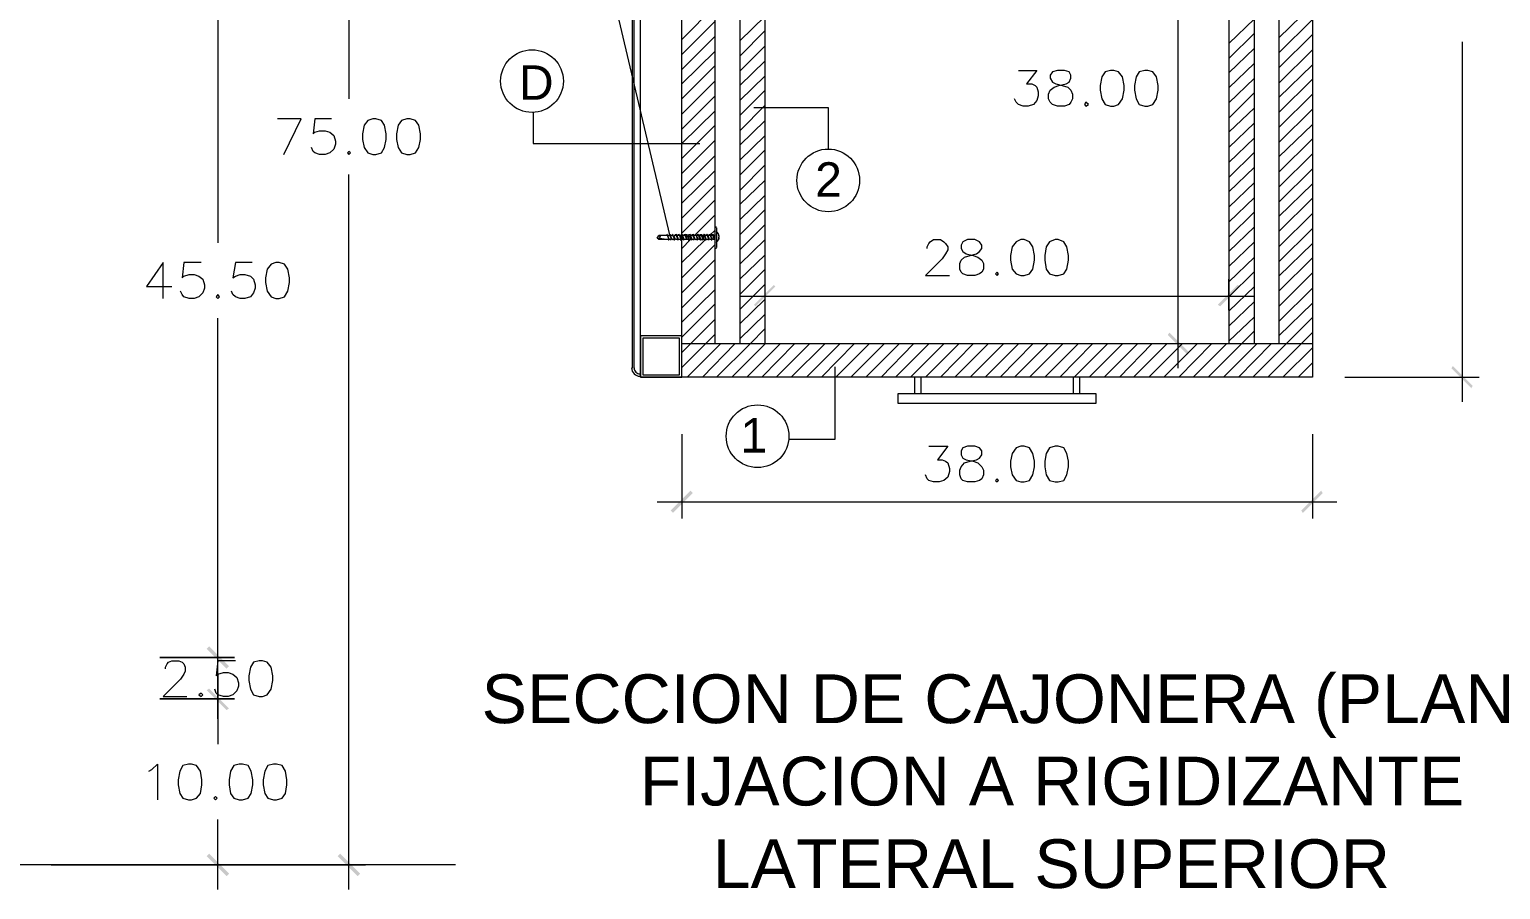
# Model space of a CAD drawing. Header units: inches. Extents: x 0.21 to 4.55, y 0.23 to 3.12.
# Drawn here: x 1.769 to 2.656, y 0.846 to 1.364 of the extents above; entities that cross this region are included whole.
import ezdxf

# ---------------------------------------------------------------- set-up
doc = ezdxf.new("R2010")
doc.units = ezdxf.units.IN
doc.header["$MEASUREMENT"] = 0
for name, color, linetype in [('PDF_0', 7, 'Continuous'), ('PDF_1', 7, 'Continuous'), ('PDF_COTAS-01', 7, 'Continuous'), ('PDF_TEXTO', 7, 'Continuous')]:
    doc.layers.add(name, color=color, linetype=linetype)
doc.styles.add('PDF Arial', font='arial.ttf')

msp = doc.modelspace()

# ---------------------------------------------------------------- linework, layer by layer
at = {"layer": 'PDF_0', "lineweight": 5}
for points in [[(2.13226, 1.15981), (2.13226, 1.70469)], [(2.13321, 1.15981), (2.13321, 1.70469)], [(2.54211, 1.17944), (2.54211, 1.15455), (2.13704, 1.15455), (2.13704, 1.17944), (2.13704, 1.67931)], [(2.16194, 1.17944), (2.16194, 1.67931)], [(2.15476, 1.24025), (2.05421, 1.6659), (2.15859, 1.39395)], [(1.96132, 1.62521), (1.96132, 1.32213)], [(2.18205, 1.17466), (2.18205, 1.60414)], [(2.522, 1.60414), (2.522, 1.17466)], [(2.50716, 1.17466), (2.50716, 1.56967), (2.19689, 1.56967), (2.19689, 1.17466)], [(2.21222, 1.17466), (2.21222, 1.56967)], [(2.46119, 1.15981), (2.46119, 1.56967)], [(2.49183, 1.56967), (2.49183, 1.17466)], [(1.88232, 1.45523), (1.88232, 1.23546)], [(2.6326, 1.1397), (2.6326, 1.3566)], [(2.07241, 1.31399), (2.07241, 1.29531), (2.17295, 1.29531)], [(2.25052, 1.29148), (2.25052, 1.31686), (2.20551, 1.31686)], [(1.96132, 0.84572), (1.96132, 1.27664)], [(2.18301, 1.23211), (2.18205, 1.23211), (2.18205, 1.24456)], [(2.18253, 1.24504), (2.18301, 1.24504)], [(2.18253, 1.24456), (2.18253, 1.24456)], [(2.18301, 1.24456), (2.18301, 1.24456)], [(2.18301, 1.24456), (2.18301, 1.23259)], [(2.15284, 1.23738), (2.1471, 1.23834), (2.14806, 1.23977), (2.14901, 1.23929), (2.14854, 1.23834)], [(2.15572, 1.23738), (2.15428, 1.23738), (2.14806, 1.23738), (2.1471, 1.23834)], [(2.15476, 1.23977), (2.15332, 1.23977), (2.14806, 1.23977)], [(2.15667, 1.23977), (2.15524, 1.23977)], [(2.15763, 1.23738), (2.1562, 1.23738)], [(2.15859, 1.23977), (2.15715, 1.23977)], [(2.15955, 1.23738), (2.15811, 1.23738)], [(2.16051, 1.23977), (2.15907, 1.23977)], [(2.16146, 1.23738), (2.16003, 1.23738)], [(2.16194, 1.23977), (2.16098, 1.23977)], [(2.1629, 1.23738), (2.16194, 1.23738)], [(2.16529, 1.23977), (2.16386, 1.23977), (2.16242, 1.23977)], [(2.16625, 1.23738), (2.16481, 1.23738), (2.16338, 1.23738)], [(2.16673, 1.23977), (2.16577, 1.23977)], [(2.16769, 1.23738), (2.16673, 1.23738)], [(2.16864, 1.23977), (2.16721, 1.23977)], [(2.1696, 1.23738), (2.16817, 1.23738)], [(2.17056, 1.23977), (2.16912, 1.23977)], [(2.17152, 1.23738), (2.17008, 1.23738)], [(2.172, 1.23977), (2.17104, 1.23977)], [(2.17295, 1.23738), (2.172, 1.23738)], [(2.17535, 1.23977), (2.17439, 1.23977)], [(2.17631, 1.23738), (2.17535, 1.23738)], [(2.17726, 1.23977), (2.17583, 1.23977)], [(2.17822, 1.23738), (2.17678, 1.23738)], [(2.18061, 1.23977), (2.17918, 1.23977), (2.17774, 1.23977)], [(2.18014, 1.23738), (2.1787, 1.23738)], [(2.18157, 1.23738), (2.18061, 1.23738)], [(2.18205, 1.23977), (2.18109, 1.23977)], [(2.18205, 1.23738), (2.18205, 1.23738)], [(2.18301, 1.23259), (2.18301, 1.23259)], [(2.21222, 1.19477), (2.21222, 1.21344)], [(2.49183, 1.19477), (2.49183, 1.21344)], [(2.19689, 1.20338), (2.50716, 1.20338)], [(1.88232, 0.97069), (1.88232, 1.18998)], [(2.54211, 1.17466), (2.16194, 1.17466)], [(2.47173, 1.17466), (2.45114, 1.17466)], [(2.22658, 1.1172), (2.25435, 1.1172), (2.25435, 1.16077)], [(2.30223, 1.15455), (2.30223, 1.14449)], [(2.30606, 1.15455), (2.30606, 1.14449)], [(2.39799, 1.15455), (2.39799, 1.14449)], [(2.40182, 1.15455), (2.40182, 1.14449)], [(2.56174, 1.15455), (2.64266, 1.15455)], [(2.16194, 1.12007), (2.16194, 1.06932)], [(2.54211, 1.12007), (2.54211, 1.06932)], [(2.1471, 1.07937), (2.55695, 1.07937)], [(1.88232, 0.94866), (1.88232, 0.96063), (1.88232, 0.98553), (1.88232, 0.9975)], [(1.88232, 0.97548), (1.88232, 0.93334)], [(1.88232, 0.84572), (1.88232, 0.88785)], [(1.81912, 0.86056), (0.48518, 0.86056)], [(2.02548, 0.86056), (1.59792, 0.86056)], [(1.78177, 0.86056), (1.97138, 0.86056)], [(1.84737, 0.86056), (1.89238, 0.86056)]]:
    msp.add_lwpolyline(points, dxfattribs=at)
for points in [[(2.16194, 1.60414), (2.54211, 1.60414), (2.54211, 1.15455), (2.16194, 1.15455)], [(2.16194, 1.60414), (2.54211, 1.60414), (2.54211, 1.15455), (2.16194, 1.15455)], [(2.17248, 1.23977), (2.17391, 1.23977)], [(2.17343, 1.23738), (2.17487, 1.23738)], [(2.13704, 1.15455), (2.16194, 1.15455), (2.16194, 1.17944), (2.13704, 1.17944)], [(2.13848, 1.15598), (2.16051, 1.15598), (2.16051, 1.17801), (2.13848, 1.17801)], [(2.29218, 1.13875), (2.41188, 1.13875), (2.41188, 1.14449), (2.29218, 1.14449)], [(1.89238, 0.98553), (1.84737, 0.98553)], [(1.89238, 0.96063), (1.84737, 0.96063)]]:
    msp.add_lwpolyline(points, close=True, dxfattribs=at)
at = {"layer": 'PDF_0', "lineweight": 13}
for points in [[(2.36495, 1.33936), (2.37597, 1.33936), (2.36974, 1.33122), (2.37309, 1.33122), (2.37501, 1.33027), (2.37597, 1.32931), (2.37692, 1.32644), (2.37692, 1.32404), (2.37597, 1.32117), (2.37405, 1.31877), (2.3707, 1.31782), (2.36783, 1.31782), (2.36495, 1.31877), (2.36352, 1.32021), (2.36256, 1.32213)], [(1.92206, 1.28861), (1.9326, 1.31016), (1.91823, 1.31016)], [(1.95079, 1.31016), (1.94074, 1.31016), (1.93978, 1.30106), (1.94074, 1.30202), (1.94361, 1.30297), (1.94696, 1.30297), (1.94983, 1.30202), (1.95223, 1.3001), (1.95318, 1.29675), (1.95318, 1.29483), (1.95223, 1.29196), (1.94983, 1.28957), (1.94696, 1.28861), (1.94361, 1.28861), (1.94074, 1.28957), (1.93978, 1.29053), (1.93882, 1.29292)], [(2.30989, 1.23211), (2.30989, 1.23307), (2.31085, 1.23498), (2.31181, 1.23594), (2.31372, 1.23738), (2.31803, 1.23738), (2.31995, 1.23594), (2.3209, 1.23498), (2.32234, 1.23307), (2.32234, 1.23115), (2.3209, 1.22876), (2.31899, 1.22589), (2.30893, 1.21583), (2.3233, 1.21583)], [(1.84929, 1.20195), (1.84929, 1.22349), (1.83923, 1.20913), (1.85455, 1.20913)], [(1.87227, 1.22349), (1.86173, 1.22349), (1.86078, 1.2144), (1.86173, 1.21535), (1.86509, 1.21631), (1.86796, 1.21631), (1.87083, 1.21535), (1.87323, 1.21344), (1.87418, 1.21009), (1.87418, 1.20817), (1.87323, 1.2053), (1.87083, 1.20291), (1.86796, 1.20195), (1.86509, 1.20195), (1.86173, 1.20291), (1.86078, 1.20434), (1.85982, 1.20626)], [(1.90291, 1.22349), (1.89286, 1.22349), (1.89142, 1.2144), (1.89286, 1.21535), (1.89573, 1.21631), (1.8986, 1.21631), (1.90195, 1.21535), (1.90387, 1.21344), (1.90483, 1.21009), (1.90483, 1.20817), (1.90387, 1.2053), (1.90195, 1.20291), (1.8986, 1.20195), (1.89573, 1.20195), (1.89286, 1.20291), (1.89142, 1.20434), (1.89046, 1.20626)], [(2.31085, 1.11289), (2.32234, 1.11289), (2.31612, 1.10475), (2.31899, 1.10475), (2.3209, 1.10379), (2.32234, 1.10284), (2.3233, 1.09948), (2.3233, 1.09757), (2.32234, 1.09422), (2.31995, 1.0923), (2.31707, 1.09134), (2.31372, 1.09134), (2.31085, 1.0923), (2.30989, 1.09326), (2.30893, 1.09565)], [(1.85072, 0.97883), (1.85072, 0.97978), (1.85168, 0.9817), (1.85264, 0.98266), (1.85455, 0.98361), (1.85886, 0.98361), (1.86078, 0.98266), (1.86173, 0.9817), (1.86269, 0.97978), (1.86269, 0.97739), (1.86173, 0.97548), (1.85982, 0.9726), (1.84929, 0.96207), (1.86365, 0.96207)], [(1.89286, 0.98361), (1.88232, 0.98361), (1.88136, 0.97452), (1.88232, 0.97548), (1.88567, 0.97643), (1.88855, 0.97643), (1.89142, 0.97548), (1.89381, 0.97356), (1.89477, 0.97021), (1.89477, 0.96829), (1.89381, 0.96542), (1.89142, 0.96303), (1.88855, 0.96207), (1.88567, 0.96207), (1.88232, 0.96303), (1.88136, 0.96398), (1.88041, 0.96638)], [(1.84067, 0.91706), (1.84258, 0.91802), (1.84593, 0.92137), (1.84593, 0.89982)]]:
    msp.add_lwpolyline(points, dxfattribs=at)
for points in [[(2.38841, 1.33936), (2.38554, 1.33841), (2.3841, 1.33649), (2.3841, 1.33458), (2.38554, 1.33218), (2.38746, 1.33122), (2.39129, 1.33027), (2.39464, 1.32931), (2.39655, 1.32739), (2.39751, 1.325), (2.39751, 1.32213), (2.39655, 1.32021), (2.3956, 1.31877), (2.39272, 1.31782), (2.38841, 1.31782), (2.38554, 1.31877), (2.3841, 1.32021), (2.38315, 1.32213), (2.38315, 1.325), (2.3841, 1.32739), (2.3865, 1.32931), (2.38937, 1.33027), (2.39368, 1.33122), (2.3956, 1.33218), (2.39655, 1.33458), (2.39655, 1.33649), (2.3956, 1.33841), (2.39272, 1.33936)], [(2.42049, 1.33936), (2.41714, 1.33841), (2.41523, 1.33553), (2.41427, 1.33027), (2.41427, 1.32739), (2.41523, 1.32213), (2.41714, 1.31877), (2.42049, 1.31782), (2.42241, 1.31782), (2.42528, 1.31877), (2.42768, 1.32213), (2.42863, 1.32739), (2.42863, 1.33027), (2.42768, 1.33553), (2.42528, 1.33841), (2.42241, 1.33936)], [(2.44108, 1.33936), (2.43773, 1.33841), (2.43582, 1.33553), (2.43486, 1.33027), (2.43486, 1.32739), (2.43582, 1.32213), (2.43773, 1.31877), (2.44108, 1.31782), (2.443, 1.31782), (2.44587, 1.31877), (2.44826, 1.32213), (2.44922, 1.32739), (2.44922, 1.33027), (2.44826, 1.33553), (2.44587, 1.33841), (2.443, 1.33936)], [(2.40565, 1.32021), (2.40469, 1.31877), (2.40565, 1.31782), (2.40709, 1.31877)], [(1.97569, 1.31016), (1.97282, 1.3092), (1.97042, 1.30633), (1.96946, 1.30106), (1.96946, 1.29771), (1.97042, 1.29292), (1.97282, 1.28957), (1.97569, 1.28861), (1.9776, 1.28861), (1.98096, 1.28957), (1.98287, 1.29292), (1.98383, 1.29771), (1.98383, 1.30106), (1.98287, 1.30633), (1.98096, 1.3092), (1.9776, 1.31016)], [(1.99628, 1.31016), (1.99293, 1.3092), (1.99101, 1.30633), (1.99005, 1.30106), (1.99005, 1.29771), (1.99101, 1.29292), (1.99293, 1.28957), (1.99628, 1.28861), (1.99819, 1.28861), (2.00154, 1.28957), (2.00346, 1.29292), (2.00442, 1.29771), (2.00442, 1.30106), (2.00346, 1.30633), (2.00154, 1.3092), (1.99819, 1.31016)], [(1.96132, 1.29053), (1.96037, 1.28957), (1.96132, 1.28861), (1.96228, 1.28957)], [(2.33431, 1.23738), (2.33144, 1.23594), (2.33048, 1.23403), (2.33048, 1.23211), (2.33144, 1.2302), (2.33335, 1.22876), (2.33766, 1.2278), (2.34053, 1.22685), (2.34293, 1.22493), (2.34389, 1.22301), (2.34389, 1.21966), (2.34293, 1.21775), (2.34149, 1.21679), (2.33862, 1.21583), (2.33431, 1.21583), (2.33144, 1.21679), (2.33048, 1.21775), (2.32952, 1.21966), (2.32952, 1.22301), (2.33048, 1.22493), (2.33239, 1.22685), (2.33575, 1.2278), (2.33958, 1.22876), (2.34149, 1.2302), (2.34293, 1.23211), (2.34293, 1.23403), (2.34149, 1.23594), (2.33862, 1.23738)], [(2.36639, 1.23738), (2.36352, 1.23594), (2.36112, 1.23307), (2.36016, 1.2278), (2.36016, 1.22493), (2.36112, 1.21966), (2.36352, 1.21679), (2.36639, 1.21583), (2.3683, 1.21583), (2.37166, 1.21679), (2.37357, 1.21966), (2.37453, 1.22493), (2.37453, 1.2278), (2.37357, 1.23307), (2.37166, 1.23594), (2.3683, 1.23738)], [(2.38698, 1.23738), (2.38363, 1.23594), (2.38171, 1.23307), (2.38075, 1.2278), (2.38075, 1.22493), (2.38171, 1.21966), (2.38363, 1.21679), (2.38698, 1.21583), (2.38889, 1.21583), (2.39224, 1.21679), (2.39416, 1.21966), (2.39512, 1.22493), (2.39512, 1.2278), (2.39416, 1.23307), (2.39224, 1.23594), (2.38889, 1.23738)], [(1.91727, 1.22349), (1.9144, 1.22254), (1.91201, 1.21966), (1.91105, 1.2144), (1.91105, 1.21152), (1.91201, 1.20626), (1.9144, 1.20291), (1.91727, 1.20195), (1.91919, 1.20195), (1.92254, 1.20291), (1.92446, 1.20626), (1.92541, 1.21152), (1.92541, 1.2144), (1.92446, 1.21966), (1.92254, 1.22254), (1.91919, 1.22349)], [(2.35203, 1.21775), (2.35107, 1.21679), (2.35203, 1.21583), (2.35298, 1.21679)], [(1.88232, 1.20434), (1.88136, 1.20291), (1.88232, 1.20195), (1.88328, 1.20291)], [(2.33431, 1.11289), (2.33144, 1.11193), (2.33048, 1.11002), (2.33048, 1.10762), (2.33144, 1.10571), (2.33335, 1.10475), (2.33766, 1.10379), (2.34053, 1.10284), (2.34293, 1.10044), (2.34389, 1.09853), (2.34389, 1.09565), (2.34293, 1.09326), (2.34149, 1.0923), (2.33862, 1.09134), (2.33431, 1.09134), (2.33144, 1.0923), (2.33048, 1.09326), (2.32952, 1.09565), (2.32952, 1.09853), (2.33048, 1.10044), (2.33239, 1.10284), (2.33575, 1.10379), (2.33958, 1.10475), (2.34149, 1.10571), (2.34293, 1.10762), (2.34293, 1.11002), (2.34149, 1.11193), (2.33862, 1.11289)], [(2.36639, 1.11289), (2.36352, 1.11193), (2.36112, 1.10858), (2.36016, 1.10379), (2.36016, 1.10044), (2.36112, 1.09565), (2.36352, 1.0923), (2.36639, 1.09134), (2.3683, 1.09134), (2.37166, 1.0923), (2.37357, 1.09565), (2.37453, 1.10044), (2.37453, 1.10379), (2.37357, 1.10858), (2.37166, 1.11193), (2.3683, 1.11289)], [(2.38698, 1.11289), (2.38363, 1.11193), (2.38171, 1.10858), (2.38075, 1.10379), (2.38075, 1.10044), (2.38171, 1.09565), (2.38363, 1.0923), (2.38698, 1.09134), (2.38889, 1.09134), (2.39224, 1.0923), (2.39416, 1.09565), (2.39512, 1.10044), (2.39512, 1.10379), (2.39416, 1.10858), (2.39224, 1.11193), (2.38889, 1.11289)], [(2.35203, 1.09326), (2.35107, 1.0923), (2.35203, 1.09134), (2.35298, 1.0923)], [(1.90722, 0.98361), (1.90387, 0.98266), (1.90195, 0.97978), (1.901, 0.97452), (1.901, 0.97164), (1.90195, 0.96638), (1.90387, 0.96303), (1.90722, 0.96207), (1.90914, 0.96207), (1.91201, 0.96303), (1.9144, 0.96638), (1.91536, 0.97164), (1.91536, 0.97452), (1.9144, 0.97978), (1.91201, 0.98266), (1.90914, 0.98361)], [(1.87227, 0.96398), (1.87083, 0.96303), (1.87227, 0.96207), (1.87323, 0.96303)], [(1.86461, 0.92137), (1.86126, 0.92041), (1.85934, 0.91706), (1.85838, 0.91179), (1.85838, 0.90892), (1.85934, 0.90366), (1.86126, 0.90078), (1.86461, 0.89982), (1.86652, 0.89982), (1.86939, 0.90078), (1.87179, 0.90366), (1.87275, 0.90892), (1.87275, 0.91179), (1.87179, 0.91706), (1.86939, 0.92041), (1.86652, 0.92137)], [(1.89525, 0.92137), (1.8919, 0.92041), (1.88998, 0.91706), (1.88903, 0.91179), (1.88903, 0.90892), (1.88998, 0.90366), (1.8919, 0.90078), (1.89525, 0.89982), (1.89717, 0.89982), (1.90052, 0.90078), (1.90243, 0.90366), (1.90339, 0.90892), (1.90339, 0.91179), (1.90243, 0.91706), (1.90052, 0.92041), (1.89717, 0.92137)], [(1.91584, 0.92137), (1.91249, 0.92041), (1.91057, 0.91706), (1.90961, 0.91179), (1.90961, 0.90892), (1.91057, 0.90366), (1.91249, 0.90078), (1.91584, 0.89982), (1.91775, 0.89982), (1.92111, 0.90078), (1.92302, 0.90366), (1.92398, 0.90892), (1.92398, 0.91179), (1.92302, 0.91706), (1.92111, 0.92041), (1.91775, 0.92137)], [(1.88089, 0.90174), (1.87993, 0.90078), (1.88089, 0.89982), (1.88184, 0.90078)]]:
    msp.add_lwpolyline(points, close=True, dxfattribs=at)
at = {"layer": 'PDF_0', "lineweight": 5}
for centre in [(2.07169, 1.3329), (2.25028, 1.27305), (2.20767, 1.11888)]:
    msp.add_circle(centre, 0.01891, dxfattribs=at)
for centre, radius, start, end in [((2.1799, 1.23905), 0.00455, 312.37959, 47.62041), ((2.1368, 1.16005), 0.00503, 180, 270), ((2.1368, 1.16005), 0.00359, 179.99996, 270.00004)]:
    msp.add_arc(centre, radius, start, end, dxfattribs=at)
at = {"layer": 'PDF_0', "transparency": 33554559}
for points in [[(2.21748, 1.21009), (2.20647, 1.19716), (2.20551, 1.19812)], [(2.21844, 1.20913), (2.21748, 1.21009), (2.20647, 1.19716)], [(2.48513, 1.19812), (2.48657, 1.19716), (2.4971, 1.21009)], [(2.48657, 1.19716), (2.4971, 1.21009), (2.49854, 1.20913)], [(2.45592, 1.18136), (2.45497, 1.17992), (2.46789, 1.16939)], [(2.45497, 1.17992), (2.46789, 1.16939), (2.46694, 1.16795)], [(2.62686, 1.16125), (2.6259, 1.15981), (2.63883, 1.14928)], [(2.6259, 1.15981), (2.63883, 1.14928), (2.63787, 1.14784)], [(2.16721, 1.08608), (2.15667, 1.07267), (2.15524, 1.07411)], [(2.16864, 1.08464), (2.16721, 1.08608), (2.15667, 1.07267)], [(2.53541, 1.07411), (2.53636, 1.07267), (2.54738, 1.08608)], [(2.53636, 1.07267), (2.54738, 1.08608), (2.54833, 1.08464)], [(1.87706, 0.99223), (1.87562, 0.9908), (1.88903, 0.98026)], [(1.87706, 0.99223), (1.87562, 0.9908), (1.88903, 0.98026)], [(1.87562, 0.9908), (1.88903, 0.98026), (1.88759, 0.97883)], [(1.87562, 0.9908), (1.88903, 0.98026), (1.88759, 0.97883)], [(1.88903, 0.95489), (1.87562, 0.9659), (1.87706, 0.96686)], [(1.88903, 0.95489), (1.87562, 0.9659), (1.87706, 0.96686)], [(1.88759, 0.95393), (1.88903, 0.95489), (1.87562, 0.9659)], [(1.88759, 0.95393), (1.88903, 0.95489), (1.87562, 0.9659)], [(1.87706, 0.86727), (1.87562, 0.86583), (1.88903, 0.8553)], [(1.87562, 0.86583), (1.88903, 0.8553), (1.88759, 0.85386)], [(1.95606, 0.86727), (1.95462, 0.86583), (1.96803, 0.8553)], [(1.95462, 0.86583), (1.96803, 0.8553), (1.96659, 0.85386)]]:
    msp.add_solid(points, dxfattribs=at)
at = {"layer": 'PDF_1', "lineweight": 5}
for points in [[(2.15332, 1.24025), (2.15332, 1.24025)], [(2.15332, 1.23977), (2.15428, 1.23738), (2.15332, 1.23977)], [(2.15428, 1.2369), (2.15428, 1.2369)], [(2.15476, 1.24025), (2.15476, 1.24025)], [(2.15476, 1.23977), (2.15572, 1.23738)], [(2.1562, 1.2369), (2.1562, 1.2369)], [(2.15667, 1.24025), (2.15667, 1.24025)], [(2.15811, 1.23738), (2.15715, 1.23977)], [(2.15763, 1.2369), (2.15763, 1.2369)], [(2.15859, 1.24025), (2.15859, 1.24025)], [(2.16003, 1.2369), (2.16003, 1.2369)], [(2.16051, 1.24025), (2.16051, 1.24025)], [(2.16051, 1.23977), (2.16146, 1.23738)], [(2.16146, 1.2369), (2.16146, 1.2369)], [(2.16242, 1.24025), (2.16242, 1.24025)], [(2.16338, 1.2369), (2.16338, 1.2369)], [(2.16386, 1.24025), (2.16481, 1.23738)], [(2.16386, 1.24025), (2.16386, 1.24025)], [(2.16529, 1.24025), (2.16529, 1.24025)], [(2.16529, 1.23738), (2.16529, 1.23738)], [(2.16673, 1.23738), (2.16577, 1.24025)], [(2.16625, 1.2369), (2.16625, 1.2369)], [(2.16721, 1.24025), (2.16721, 1.24025)], [(2.16817, 1.2369), (2.16817, 1.2369)], [(2.16864, 1.24025), (2.16864, 1.24025)], [(2.16864, 1.23977), (2.1696, 1.23738)], [(2.17008, 1.2369), (2.17008, 1.2369)], [(2.17056, 1.24025), (2.17056, 1.24025)], [(2.17152, 1.2369), (2.17152, 1.2369)], [(2.172, 1.24025), (2.172, 1.24025)], [(2.17343, 1.2369), (2.17343, 1.2369)], [(2.17391, 1.24025), (2.17391, 1.24025)], [(2.17391, 1.24025), (2.17391, 1.24025)], [(2.17535, 1.2369), (2.17535, 1.2369)], [(2.17535, 1.2369), (2.17535, 1.2369)], [(2.17583, 1.24025), (2.17583, 1.24025)], [(2.17678, 1.2369), (2.17678, 1.2369)], [(2.17726, 1.24025), (2.17726, 1.24025)], [(2.17726, 1.23977), (2.17822, 1.23738)], [(2.1787, 1.2369), (2.1787, 1.2369)], [(2.17918, 1.24025), (2.17918, 1.24025)], [(2.18014, 1.2369), (2.18014, 1.2369)], [(2.18061, 1.24025), (2.18061, 1.24025)], [(2.18061, 1.23977), (2.18157, 1.23738)], [(2.18205, 1.23977), (2.18205, 1.23977)], [(2.18253, 1.24025), (2.18253, 1.24025)], [(2.18253, 1.23977), (2.18253, 1.23977)]]:
    msp.add_lwpolyline(points, dxfattribs=at)
for points in [[(2.15618, 1.23777, -0.144774), (2.1562, 1.23738), (2.15524, 1.23977)], [(2.15667, 1.23977), (2.15763, 1.23738, 0.144774), (2.15762, 1.23777)], [(2.15859, 1.23977), (2.15955, 1.23738, 0.143794), (2.15988, 1.23701)], [(2.16001, 1.23777, -0.144774), (2.16003, 1.23738), (2.15907, 1.24025, 0.143794), (2.15874, 1.24062)], [(2.16193, 1.23777, -0.144774), (2.16194, 1.23738), (2.16098, 1.24025)], [(2.16194, 1.23977), (2.1629, 1.23738, 0.143794), (2.16323, 1.23701)], [(2.16336, 1.23777, -0.144774), (2.16338, 1.23738), (2.16242, 1.24025, 0.143794), (2.16209, 1.24062)], [(2.16528, 1.23777, -0.144774), (2.16529, 1.23738), (2.16434, 1.24025, 0.143794), (2.164, 1.24062)], [(2.16529, 1.23977), (2.16625, 1.23738, 0.144774), (2.16623, 1.23777)], [(2.16673, 1.23977), (2.16769, 1.23738, 0.143794), (2.16802, 1.23701)], [(2.16815, 1.23777, -0.144774), (2.16817, 1.23738), (2.16721, 1.24025, 0.143794), (2.16688, 1.24062)], [(2.17006, 1.23777, -0.144774), (2.17008, 1.23738), (2.16912, 1.24025, 0.143794), (2.16879, 1.24062)], [(2.172, 1.23738), (2.17056, 1.24025, 0.143794), (2.17023, 1.24062)], [(2.17056, 1.23977), (2.17152, 1.23738, 0.144774), (2.1715, 1.23777)], [(2.172, 1.23977), (2.17295, 1.23738, 0.143794), (2.17329, 1.23701)], [(2.17342, 1.23777, -0.144774), (2.17343, 1.23738), (2.17248, 1.24025, 0.143794), (2.17214, 1.24062)], [(2.17535, 1.23977), (2.17678, 1.23738), (2.17583, 1.24025, 0.143794), (2.1755, 1.24062)], [(2.17868, 1.23777, -0.144774), (2.1787, 1.23738), (2.17774, 1.24025, 0.143794), (2.17741, 1.24062)], [(2.18061, 1.23738), (2.17918, 1.24025, 0.143794), (2.17885, 1.24062)], [(2.17918, 1.23977), (2.18014, 1.23738, 0.144774), (2.18012, 1.23777)], [(2.18205, 1.23738), (2.18109, 1.24025, 0.143794), (2.18076, 1.24062)]]:
    msp.add_lwpolyline(points, format="xyb", dxfattribs=at)
for points in [[(2.17348, 1.24074, 0.144774), (2.17345, 1.24034, -0.144774)], [(2.17385, 1.24031, 0.143794), (2.17358, 1.24062, -0.143794)], [(2.17446, 1.23732, 0.143794), (2.17472, 1.23701, -0.143794)], [(2.1753, 1.23737, 0.144774), (2.17533, 1.23777, -0.144774)]]:
    msp.add_lwpolyline(points, format="xyb", close=True, dxfattribs=at)
for points in [[(2.17487, 1.23738), (2.17391, 1.23977)], [(2.17439, 1.24025), (2.17535, 1.23738)]]:
    msp.add_lwpolyline(points, close=True, dxfattribs=at)
for centre, radius, start, end in [((2.15356, 1.24001), 0.000719, 159.38416, 192.33508), ((2.15261, 1.24001), 0.000718, 24.67361, 57.40437), ((2.15452, 1.23762), 0.000718, 204.67361, 237.40437), ((2.15356, 1.23762), 0.000719, 339.38416, 12.33508), ((2.155, 1.24001), 0.000719, 159.38416, 192.33508), ((2.15452, 1.24001), 0.000718, 24.67361, 57.40437), ((2.15596, 1.23762), 0.000718, 204.67361, 237.40437), ((2.15692, 1.24001), 0.000719, 159.38416, 192.33508), ((2.15596, 1.24001), 0.000718, 24.67361, 57.40437), ((2.15787, 1.23762), 0.000718, 204.67361, 237.40437), ((2.15883, 1.24049), 0.000719, 159.38416, 192.33508), ((2.16075, 1.24049), 0.000719, 159.38416, 192.33508), ((2.15979, 1.24001), 0.000718, 24.67361, 57.40437), ((2.1617, 1.23762), 0.000718, 204.67361, 237.40437), ((2.16266, 1.24049), 0.000719, 159.38416, 192.33508), ((2.1641, 1.24049), 0.000719, 159.38416, 192.33508), ((2.16505, 1.2381), 0.000718, 204.67361, 237.40437), ((2.16553, 1.24049), 0.000719, 159.38416, 192.33508), ((2.16458, 1.24001), 0.000718, 24.67361, 57.40437), ((2.16649, 1.23762), 0.000718, 204.67361, 237.40437), ((2.16697, 1.24049), 0.000719, 159.38416, 192.33508), ((2.16889, 1.24049), 0.000719, 159.38416, 192.33508), ((2.16984, 1.23762), 0.000718, 204.67361, 237.40437), ((2.1708, 1.24049), 0.000719, 159.38416, 192.33508), ((2.17176, 1.23762), 0.000718, 204.67361, 237.40437), ((2.17224, 1.24049), 0.000719, 159.38416, 192.33508), ((2.17607, 1.24049), 0.000719, 159.38416, 192.33508), ((2.17702, 1.23762), 0.000718, 204.67361, 237.40437), ((2.17607, 1.23762), 0.000719, 339.38416, 12.33508), ((2.1775, 1.24049), 0.000719, 159.38416, 192.33508), ((2.17846, 1.23762), 0.000718, 204.67361, 237.40437), ((2.17942, 1.24049), 0.000719, 159.38416, 192.33508), ((2.18038, 1.23762), 0.000718, 204.67361, 237.40437), ((2.18086, 1.24049), 0.000719, 159.38416, 192.33508), ((2.18229, 1.2381), 0.000718, 204.68113, 269.26499), ((2.18181, 1.23953), 0.00264, 341.35155, 18.64845), ((2.18181, 1.2381), 0.00264, 341.35155, 18.64845)]:
    msp.add_arc(centre, radius, start, end, dxfattribs=at)
at = {"layer": 'PDF_COTAS-01', "lineweight": 5}
for points in [[(2.16194, 1.35804), (2.18205, 1.37815)], [(2.522, 1.35899), (2.54211, 1.37862)], [(2.16194, 1.34894), (2.18205, 1.36905)], [(2.19689, 1.35708), (2.21222, 1.37192)], [(2.49183, 1.35564), (2.50716, 1.37049)], [(2.522, 1.3499), (2.54211, 1.37001)], [(2.16194, 1.33984), (2.18205, 1.35995)], [(2.19689, 1.34798), (2.21222, 1.3633)], [(2.49183, 1.34655), (2.50716, 1.36187)], [(2.522, 1.3408), (2.54211, 1.36091)], [(2.16194, 1.33122), (2.18205, 1.35085)], [(2.19689, 1.33888), (2.21222, 1.35421)], [(2.49183, 1.33793), (2.50716, 1.35277)], [(2.522, 1.3317), (2.54211, 1.35181)], [(2.16194, 1.32213), (2.18205, 1.34224)], [(2.19689, 1.33027), (2.21222, 1.34511)], [(2.49183, 1.32883), (2.50716, 1.34367)], [(2.522, 1.32308), (2.54211, 1.34271)], [(2.16194, 1.31303), (2.18205, 1.33314)], [(2.19689, 1.32117), (2.21222, 1.33601)], [(2.49183, 1.31973), (2.50716, 1.33458)], [(2.522, 1.31399), (2.54211, 1.3341)], [(2.16194, 1.30393), (2.18205, 1.32404)], [(2.19689, 1.31207), (2.21222, 1.32739)], [(2.49183, 1.31064), (2.50716, 1.32596)], [(2.522, 1.30489), (2.54211, 1.325)], [(2.16194, 1.29531), (2.18205, 1.31494)], [(2.19689, 1.30297), (2.21222, 1.3183)], [(2.49183, 1.30202), (2.50716, 1.31686)], [(2.522, 1.29579), (2.54211, 1.3159)], [(2.16194, 1.28622), (2.18205, 1.30633)], [(2.19689, 1.29436), (2.21222, 1.3092)], [(2.49183, 1.29292), (2.50716, 1.30776)], [(2.522, 1.28717), (2.54211, 1.3068)], [(2.16194, 1.27712), (2.18205, 1.29723)], [(2.19689, 1.28526), (2.21222, 1.3001)], [(2.49183, 1.28382), (2.50716, 1.29867)], [(2.522, 1.27808), (2.54211, 1.29819)], [(2.16194, 1.26802), (2.18205, 1.28813)], [(2.19689, 1.27616), (2.21222, 1.29148)], [(2.49183, 1.27473), (2.50716, 1.29005)], [(2.522, 1.26898), (2.54211, 1.28909)], [(2.16194, 1.2594), (2.18205, 1.27903)], [(2.19689, 1.26706), (2.21222, 1.28239)], [(2.49183, 1.26611), (2.50716, 1.28095)], [(2.522, 1.25988), (2.54211, 1.27999)], [(2.16194, 1.25031), (2.18205, 1.27042)], [(2.19689, 1.25845), (2.21222, 1.27329)], [(2.49183, 1.25701), (2.50716, 1.27185)], [(2.522, 1.25126), (2.54211, 1.27089)], [(2.16194, 1.24121), (2.18205, 1.26132)], [(2.19689, 1.24935), (2.21222, 1.26419)], [(2.49183, 1.24791), (2.50716, 1.26276)], [(2.522, 1.24217), (2.54211, 1.26228)], [(2.16912, 1.23929), (2.18205, 1.25222)], [(2.19689, 1.24025), (2.21222, 1.25557)], [(2.49183, 1.23882), (2.50716, 1.25414)], [(2.522, 1.23307), (2.54211, 1.25318)], [(2.1787, 1.23977), (2.18205, 1.24312)], [(2.19689, 1.23115), (2.21222, 1.24648)], [(2.49183, 1.2302), (2.50716, 1.24504)], [(2.522, 1.22397), (2.54211, 1.24408)], [(2.16194, 1.23211), (2.16721, 1.23738)], [(2.16194, 1.22349), (2.17631, 1.23738)], [(2.16194, 1.2144), (2.18205, 1.23451)], [(2.16769, 1.23786), (2.16817, 1.23834)], [(2.17631, 1.23786), (2.17678, 1.23786)], [(2.17774, 1.23882), (2.17774, 1.23929)], [(2.19689, 1.22254), (2.21222, 1.23738)], [(2.49183, 1.2211), (2.50716, 1.23594)], [(2.522, 1.21535), (2.54211, 1.23498)], [(2.16194, 1.2053), (2.18205, 1.22541)], [(2.19689, 1.21344), (2.21222, 1.22828)], [(2.49183, 1.212), (2.50716, 1.22685)], [(2.522, 1.20626), (2.54211, 1.22637)], [(2.16194, 1.1962), (2.18205, 1.21631)], [(2.19689, 1.20434), (2.21222, 1.21966)], [(2.49183, 1.20291), (2.50716, 1.21823)], [(2.522, 1.19716), (2.54211, 1.21727)], [(2.16194, 1.18758), (2.18205, 1.20721)], [(2.19689, 1.19524), (2.21222, 1.21057)], [(2.49183, 1.19429), (2.50716, 1.20913)], [(2.522, 1.18806), (2.54211, 1.20817)], [(2.16194, 1.17849), (2.18205, 1.1986)], [(2.19689, 1.18663), (2.21222, 1.20147)], [(2.49183, 1.18519), (2.50716, 1.20003)], [(2.522, 1.17944), (2.54211, 1.19907)], [(2.16194, 1.16939), (2.16721, 1.17466), (2.18205, 1.1895)], [(2.19689, 1.17753), (2.21222, 1.19237)], [(2.49183, 1.17609), (2.50716, 1.19094)], [(2.5062, 1.15455), (2.52631, 1.17466), (2.54211, 1.19046)], [(2.16194, 1.16029), (2.17631, 1.17466), (2.18205, 1.1804)], [(2.18301, 1.15455), (2.20312, 1.17466), (2.21222, 1.18375)], [(2.47939, 1.15455), (2.4995, 1.17466), (2.50716, 1.18232)], [(2.5153, 1.15455), (2.53541, 1.17466), (2.54211, 1.18136)], [(2.16529, 1.15455), (2.1854, 1.17466)], [(2.17439, 1.15455), (2.19402, 1.17466)], [(2.19211, 1.15455), (2.21222, 1.17466)], [(2.2012, 1.15455), (2.22131, 1.17466)], [(2.2103, 1.15455), (2.22993, 1.17466)], [(2.21892, 1.15455), (2.23903, 1.17466)], [(2.22802, 1.15455), (2.24813, 1.17466)], [(2.23711, 1.15455), (2.25722, 1.17466)], [(2.24621, 1.15455), (2.26584, 1.17466)], [(2.25483, 1.15455), (2.27494, 1.17466)], [(2.26393, 1.15455), (2.28404, 1.17466)], [(2.27302, 1.15455), (2.29313, 1.17466)], [(2.28212, 1.15455), (2.30175, 1.17466)], [(2.29074, 1.15455), (2.31085, 1.17466)], [(2.29984, 1.15455), (2.31995, 1.17466)], [(2.30893, 1.15455), (2.32904, 1.17466)], [(2.31803, 1.15455), (2.33766, 1.17466)], [(2.32665, 1.15455), (2.34676, 1.17466)], [(2.33575, 1.15455), (2.35586, 1.17466)], [(2.34484, 1.15455), (2.36495, 1.17466)], [(2.35394, 1.15455), (2.37357, 1.17466)], [(2.36256, 1.15455), (2.38267, 1.17466)], [(2.37166, 1.15455), (2.39177, 1.17466)], [(2.38075, 1.15455), (2.40086, 1.17466)], [(2.38985, 1.15455), (2.40948, 1.17466)], [(2.39847, 1.15455), (2.41858, 1.17466)], [(2.40757, 1.15455), (2.42768, 1.17466)], [(2.41666, 1.15455), (2.43677, 1.17466)], [(2.42576, 1.15455), (2.44539, 1.17466)], [(2.43438, 1.15455), (2.45449, 1.17466)], [(2.44348, 1.15455), (2.46359, 1.17466)], [(2.45257, 1.15455), (2.47268, 1.17466)], [(2.46167, 1.15455), (2.4813, 1.17466)], [(2.47029, 1.15455), (2.4904, 1.17466)], [(2.48848, 1.15455), (2.50859, 1.17466)], [(2.49758, 1.15455), (2.51721, 1.17466)], [(2.52439, 1.15455), (2.54211, 1.17226)], [(2.53349, 1.15455), (2.54211, 1.16316)]]:
    msp.add_lwpolyline(points, dxfattribs=at)

# ---------------------------------------------------------------- texts
at = {"layer": 'PDF_TEXTO', "attachment_point": 7, "style": 'PDF Arial'}
for s, insert, char_height in [('D', (2.06379, 1.32165), 0.02074), ('2', (2.24238, 1.26323), 0.02074), ('1', (2.19737, 1.10906), 0.02074), ('SECCION DE CAJONERA (PLANTA)', (2.04128, 0.93715), 0.0293885), ('FIJACION A RIGIDIZANTE', (2.13657, 0.89597), 0.0293885), ('LATERAL SUPERIOR', (2.18061, 0.84618), 0.0293885)]:
    msp.add_mtext(s, dxfattribs=dict(at, insert=insert, char_height=char_height))

doc.saveas('drawing.dxf')
